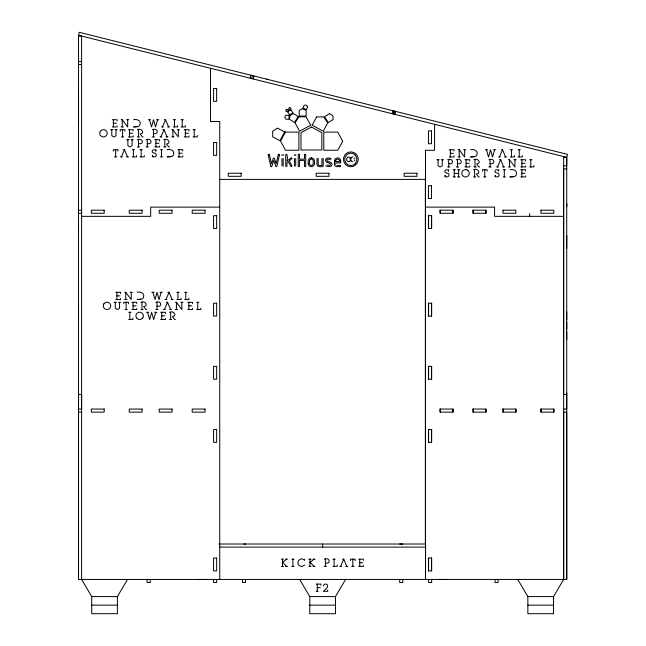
<?xml version="1.0" encoding="UTF-8"?>
<svg xmlns="http://www.w3.org/2000/svg" width="646" height="646" viewBox="0 0 646 646"><rect width="100%" height="100%" fill="white"/><g stroke="black" fill="none" stroke-linecap="round" stroke-linejoin="round"><path stroke-width="0.97" d="M517.745 579.454L527.855 596.581L527.855 613.7L553.541 613.7L553.541 596.581L563.651 579.454L563.651 412.108L566.728 412.108L566.728 579.438L78.529 579.454L78.529 36.055L81.606 36.055L81.606 579.454L91.716 596.581L91.716 613.7L117.394 613.7L117.394 596.581L127.512 579.454M78.529 122.264L78.529 114.996M78.529 112.331L78.529 105.04M78.529 102.302L78.529 94.962M281.963 158.472L281.963 166.062M283.206 166.103L283.214 158.504M294.463 166.095L294.463 158.456M322.629 547.097L322.629 544.021M323.202 166.127L323.202 158.407M334.458 160.951L334.458 164.245M434.588 124.307L434.588 150.308L425.512 150.308L425.512 207.116L494.586 207.116L494.586 216.345L563.651 216.345M452.919 412.132L452.919 409.055M452.919 213.269L452.919 210.192M485.865 412.132L485.865 409.055M485.865 213.269L485.865 210.192M515.831 412.132L515.831 409.055M553.775 412.132L553.775 409.055M566.728 393.002L566.728 409.031L563.651 409.031M566.728 339.392L566.728 332.06M566.728 329.363L566.728 322.168M566.728 319.423L566.728 312.075M566.728 248.427L566.728 235.588M566.728 579.438L566.728 157.333L78.529 35.288L79.272 32.3L567.471 154.354L566.728 157.341L566.728 165.78L563.651 165.78M78.529 394.52L81.606 394.536L81.606 409.055L78.529 409.055M295.707 166.103L295.715 158.52M295.698 155.549L295.707 154.652M294.463 154.701L294.463 155.436M330.712 164.464L329.678 165.368L327.021 165.005M268.211 154.765L269.099 154.2M326.957 160.119L327.344 159.392L328.588 159.166A3.682 3.682 0 0 1 330.308 159.643L330.453 159.724M291.96 158.545L289.295 160.846L291.927 165.812L291.338 166.652M316.968 158.383L316.96 164.286A2.487 2.487 0 0 0 319.358 166.66L322.734 166.644M321.966 158.383L321.958 165.4L319.455 165.4A1.252 1.252 0 0 1 318.212 164.205L318.203 158.391M299.445 166.208L299.461 160.402L304.46 160.402L304.484 166.24M340.692 166.208L340.692 165.844M323.468 586.019C323.501 584.291 325.762 583.459 327.054 584.452C329.379 587.141 324.655 589.62 323.396 591.316L327.716 591.316L327.716 589.951M298.234 154.547L298.234 166.24M304.484 154.547L304.46 159.15L299.461 159.15L299.445 154.58M305.687 166.24L305.687 154.564M279.46 154.854L276.819 166.442M250.188 78.198L250.939 75.219M251.682 78.578L252.425 75.59M253.175 78.949L253.918 75.962M392.082 113.68L392.825 110.692M395.061 114.423L395.812 111.435M157.624 119.72L155.533 127.004L153.522 119.72L151.535 127.004L149.46 119.72M161.145 292.299L159.061 299.582L157.051 292.299L155.064 299.582L152.981 292.299M155.743 312.284L153.659 319.56L151.649 312.284L149.662 319.56L147.587 312.284M494.602 149.759L492.51 157.043L490.5 149.759L488.513 157.043L486.438 149.759M121.335 156.881L124.508 149.694L123.176 149.694M162.404 126.915L165.57 119.72L164.245 119.72M160.878 136.904L164.044 129.717L162.711 129.717M165.933 299.494L169.099 292.299L167.766 292.299M164.399 309.482L167.572 302.288L166.24 302.288M499.382 156.946L502.548 149.759L501.223 149.759M497.46 166.934L500.626 159.748L499.301 159.748M340.603 566.364L343.769 559.17L342.445 559.17M278.329 154.386L276.213 163.68L274.267 158.076M103.917 303.814L103.57 304.444A3.585 3.585 0 0 0 103.917 307.908A3.739 3.739 0 0 0 110.078 307.908A3.601 3.601 0 0 0 110.426 304.444L110.078 303.814A3.755 3.755 0 0 0 109.077 302.821A3.747 3.747 0 0 0 103.917 303.822M299.671 579.454L309.789 596.581L309.789 613.7L335.468 613.7L335.468 596.581L345.578 579.454M354.88 160.652L354.097 159.974M273.428 158.068L271.465 163.696L269.35 154.386M304.621 565.072L301.666 566.623L299.033 565.492A3.884 3.884 0 0 1 297.943 562.787L298.016 562.012A3.884 3.884 0 0 1 299.025 560.098L300.212 559.242A3.593 3.593 0 0 1 303.329 559.355L304.613 560.445L304.613 559.161M271.74 166.498L273.839 160.499L275.955 166.515M282.464 562.545L286.59 559.161M309.918 562.545L314.045 559.161M290.999 157.995L286.961 161.016C287.599 160.402 287.64 151.842 285.718 154.701L285.774 166.353L286.889 166.377L286.961 162.59L288.277 161.613L290.805 166.345M326.496 158.488L326.682 158.375A3.036 3.036 0 0 1 327.635 158.004L329.694 158.052A4.433 4.433 0 0 1 330.905 158.545L331.204 158.779M349.801 158.585L350.762 158.068A2.156 2.156 0 0 0 347.33 157.632M354.008 158.585L354.969 158.068M276.569 166.62L276.205 166.636M137.299 126.842L133.569 126.915L138.656 126.301A3.496 3.496 0 0 0 139.972 124.702C141.587 120.818 136.75 118.67 133.569 119.712M170.835 156.808L167.104 156.881L172.191 156.267A3.496 3.496 0 0 0 173.508 154.669C175.123 150.784 170.286 148.637 167.104 149.678M474.277 156.873L470.546 156.946L475.634 156.332A3.496 3.496 0 0 0 476.95 154.733C478.565 150.849 473.728 148.701 470.546 149.743M513.627 176.859L509.896 176.931L514.983 176.31A3.496 3.496 0 0 0 516.299 174.711C517.914 170.827 513.077 168.679 509.896 169.728M140.828 299.421L137.089 299.494L142.185 298.88A3.496 3.496 0 0 0 143.501 297.281C145.108 293.397 140.271 291.249 137.089 292.291M271.506 166.628L271.07 166.595M298.605 154.176L299.05 154.176M304.855 154.176L305.3 154.176M299.033 166.636L298.605 166.628M305.3 166.628L304.872 166.628M340.248 166.636L336.857 166.652A2.495 2.495 0 0 1 334.442 164.254M308.215 163.656L308.207 160.959A3.125 3.125 0 0 1 311.291 157.89L311.485 157.907M348.993 161.621L348.783 161.621A2.14 2.14 0 0 1 347.257 161.032A2.358 2.358 0 0 1 346.724 159.522L346.7 159.223A2.414 2.414 0 0 1 347.282 157.584M78.529 61.443L81.606 61.443M78.529 64.519L81.606 64.519M112.291 119.72L117.039 119.72L117.039 120.955M121.117 119.712L122.239 119.712L127.682 127.004L127.682 119.712M126.664 119.712L128.804 119.712M148.338 119.72L150.566 119.72M156.51 119.72L158.746 119.72M173.322 119.712L175.559 119.712M181.106 119.712L183.343 119.712M113.365 123.281L116.506 123.281M112.291 126.923L117.039 126.923L117.039 125.873M121.117 126.915L123.354 126.915M161.508 126.915L163.365 126.915M167.532 126.915L169.64 126.915M173.322 126.915L177.561 126.915L177.561 125.558M181.106 126.915L185.345 126.915L185.345 125.558M110.652 129.717L112.921 129.717M114.923 129.717L117.152 129.717M128.433 129.717L133.189 129.717L133.189 130.944M137.315 129.717C141.143 127.432 145.56 133.359 140.142 133.988L142.338 136.912L143.146 136.912M152.327 129.717C157.769 127.189 159.449 135.087 153.441 133.617M171.779 129.701L172.894 129.701L178.336 136.992L178.336 129.701M177.319 129.701L179.459 129.701M184.239 129.717L188.995 129.717L188.995 130.944M193.097 129.701L195.334 129.701M129.507 133.27L132.648 133.27M185.321 133.27L188.454 133.27M121.48 136.904L123.717 136.904M128.433 136.912L133.189 136.912L133.189 135.87M137.315 136.912L139.552 136.912M152.327 136.912L154.564 136.912M159.982 136.904L161.839 136.904M165.998 136.904L168.113 136.904M171.779 136.904L174.016 136.904M184.239 136.912L188.995 136.912L188.995 135.87M193.097 136.904L197.329 136.904L197.329 135.547M126.729 139.706L128.998 139.706M131.009 139.706L133.238 139.706M137.412 139.706C142.855 137.178 144.534 145.075 138.527 143.606M146.133 139.706C151.576 137.178 153.255 145.075 147.248 143.606M154.822 139.706L159.578 139.706L159.578 140.933M163.704 139.706C167.532 137.42 171.949 143.347 166.531 143.977L168.727 146.908L169.535 146.908M155.904 143.259L159.037 143.259M137.412 146.908L139.649 146.908M146.133 146.908L148.37 146.908M154.822 146.908L159.578 146.908L159.578 145.859M163.704 146.908L165.941 146.908M132.26 149.678L134.497 149.678M140.037 149.678L142.273 149.678M160.386 149.678L162.614 149.678M177.981 149.694L182.737 149.694L182.737 150.922M449.269 149.759L454.025 149.759L454.025 150.986M458.095 149.743L459.217 149.743L464.66 157.043L464.66 149.743M463.642 149.743L465.782 149.743M485.316 149.759L487.544 149.759M493.487 149.759L495.724 149.759M510.3 149.743L512.544 149.743M518.084 149.743L520.321 149.743M179.055 153.247L182.196 153.247M450.343 153.312L453.484 153.312M114.528 156.881L116.764 156.881M120.439 156.881L122.296 156.881M126.463 156.881L128.57 156.881M132.26 156.881L136.492 156.881L136.492 155.524M140.037 156.881L144.276 156.881L144.276 155.524M160.386 156.881L162.614 156.881M177.981 156.897L182.737 156.897L182.737 155.847M449.269 156.962L454.025 156.962L454.025 155.912M458.095 156.946L460.332 156.946M498.486 156.946L500.343 156.946M504.51 156.946L506.617 156.946M510.3 156.946L514.539 156.946L514.539 155.589M518.084 156.946L522.323 156.946L522.323 155.589M563.651 157.333L566.728 157.333M436.922 159.748L439.191 159.748M441.202 159.748L443.431 159.748M447.605 159.748C453.048 157.22 454.727 165.126 448.72 163.648M456.326 159.748C461.769 157.22 463.448 165.126 457.441 163.648M465.015 159.748L469.771 159.748L469.771 160.975M473.898 159.748C477.725 157.463 482.142 163.39 476.724 164.019L478.92 166.951L479.728 166.951M488.909 159.748C494.352 157.22 496.039 165.126 490.031 163.648M508.362 159.74L509.476 159.74L514.927 167.031L514.927 159.74M513.901 159.74L516.041 159.74M520.829 159.748L525.586 159.748L525.586 160.975M529.68 159.74L531.916 159.74M466.097 163.301L469.23 163.301M521.903 163.301L525.045 163.301M447.605 166.951L449.842 166.951M456.326 166.951L458.563 166.951M465.015 166.951L469.771 166.951L469.771 165.901M473.898 166.951L476.134 166.951M488.909 166.951L491.146 166.951M496.564 166.934L498.421 166.934M502.588 166.934L504.696 166.934M508.362 166.934L510.598 166.934M520.829 166.951L525.586 166.951L525.586 165.901M529.68 166.934L533.911 166.934L533.911 165.578M566.728 168.856L563.651 168.856L563.651 394.52L566.728 394.52M453.145 169.728L455.373 169.728M457.53 169.728L459.766 169.728M473.494 169.736C477.321 167.451 481.738 173.378 476.32 174.008L478.516 176.939L479.324 176.939M503.177 169.728L505.406 169.728M520.773 169.736L525.529 169.736L525.529 170.964M521.847 173.29L524.988 173.29M454.251 173.403L458.644 173.403M453.145 176.931L455.373 176.931M457.53 176.931L459.766 176.931M473.494 176.939L475.731 176.939M483.66 176.931L485.897 176.931M503.177 176.931L505.406 176.931M520.773 176.939L525.529 176.939L525.529 175.89M219.737 179.394L425.512 179.394M219.737 207.116L150.671 207.116L150.671 216.345L81.606 216.345M78.529 210.192L81.606 210.192M78.529 213.269L81.606 213.269M115.812 292.299L120.568 292.299L120.568 293.534M124.646 292.291L125.76 292.291L131.211 299.582L131.211 292.291M130.185 292.291L132.325 292.291M151.867 292.299L154.095 292.299M160.038 292.299L162.275 292.299M176.851 292.291L179.087 292.291M184.635 292.291L186.872 292.291M116.894 295.86L120.027 295.86M124.646 299.494L126.882 299.494M165.029 299.494L166.886 299.494M171.053 299.494L173.16 299.494M176.851 299.494L181.082 299.494L181.082 298.137M184.635 299.494L188.866 299.494L188.866 298.137M115.812 299.502L120.568 299.502L120.568 298.452M114.172 302.288L116.441 302.288M118.452 302.288L120.681 302.288M131.954 302.288L136.71 302.288L136.71 303.523M140.836 302.288C144.664 300.01 149.089 305.938 143.662 306.567L145.859 309.491L146.674 309.491M155.847 302.288C161.298 299.768 162.978 307.666 156.97 306.196M175.3 302.28L176.423 302.28L181.865 309.571L181.865 302.28M180.848 302.28L182.98 302.28M187.768 302.288L192.524 302.288L192.524 303.523M196.618 302.28L198.855 302.28M133.036 305.849L136.169 305.849M188.85 305.849L191.983 305.849M125.001 309.482L127.238 309.482M131.954 309.491L136.71 309.491L136.71 308.449M140.836 309.491L143.073 309.491M155.847 309.491L158.092 309.491M163.503 309.482L165.36 309.482M169.527 309.482L171.634 309.482M175.3 309.482L177.537 309.482M187.768 309.491L192.524 309.491L192.524 308.449M196.618 309.482L200.858 309.482L200.858 308.126M128.683 312.268L130.92 312.268M146.464 312.284L148.693 312.284M154.636 312.284L156.873 312.284M160.668 312.284L165.424 312.284L165.424 313.512M169.551 312.284C173.386 309.999 177.803 315.926 172.377 316.556L174.573 319.479L175.389 319.479M161.75 315.837L164.883 315.837M128.683 319.471L132.923 319.471L132.923 318.115M160.668 319.479L165.424 319.479L165.424 318.438M169.551 319.479L171.788 319.479M78.529 412.132L81.606 412.132M218.921 544.021L425.577 544.021L425.512 579.454L425.512 150.308M244.018 544.021L245.553 544.021M399.696 544.021L402.773 544.021M219.737 547.097L425.512 547.097M281.357 559.161L283.586 559.161M285.589 559.161L287.623 559.161M291.782 559.161L294.011 559.161M308.804 559.161L311.033 559.161M313.044 559.161L315.07 559.161M324.268 559.17C329.718 556.642 331.398 564.547 325.39 563.078M332.965 559.161L335.201 559.161M358.659 559.17L363.407 559.17L363.407 560.397M359.733 562.723L362.874 562.723M281.357 566.364L283.586 566.364M285.532 566.364L287.527 566.364M291.782 566.364L294.011 566.364M308.804 566.364L311.033 566.364M312.979 566.364L314.982 566.364M324.268 566.372L326.513 566.372M332.965 566.364L337.196 566.364L337.196 565M339.707 566.364L341.564 566.364M345.731 566.364L347.839 566.364M351.699 566.364L353.943 566.364M358.659 566.372L363.407 566.372L363.407 565.323M197.692 579.462L206.308 579.454M438.941 579.454L447.565 579.462M316.169 584.097L320.925 584.097L320.925 585.341M317.251 587.658L320.384 587.658M316.169 591.3L318.171 591.3M91.716 596.581L117.394 596.581M309.789 596.581L335.468 596.581M527.855 596.581L553.541 596.581M91.716 605.14L117.394 605.14M309.789 605.14L335.468 605.14M527.855 605.14L553.541 605.14M336.881 165.4L340.297 165.424M278.854 154.152L279.46 154.765M291.362 157.907L291.96 158.504M266.507 79.111L268.001 79.482M326.9 162.033L330.227 163.64M327.417 160.902L330.768 162.517A2.204 2.204 0 0 1 332.004 164.367L331.955 164.577A1.986 1.986 0 0 1 331.091 166.184A2.939 2.939 0 0 1 330.219 166.515L326.876 166.321A4.748 4.748 0 0 1 326.077 165.974L325.818 165.756M349.866 159.974L350.786 160.466A2.269 2.269 0 0 1 349.001 161.678M495.191 176.092C496.548 178.102 500.335 176.318 498.841 174.04A1.817 1.817 0 0 0 497.824 173.314L495.539 172.595A1.365 1.365 0 0 1 495.03 171.812C494.481 169.656 498.001 168.905 498.736 170.835M445.094 176.092C446.451 178.102 450.238 176.318 448.744 174.04A1.817 1.817 0 0 0 447.726 173.314L445.441 172.595A1.365 1.365 0 0 1 444.933 171.812C444.383 169.656 447.904 168.905 448.639 170.835M152.399 156.049C153.756 158.06 157.543 156.275 156.049 153.998A1.817 1.817 0 0 0 155.032 153.272L152.747 152.553A1.365 1.365 0 0 1 152.238 151.762C151.689 149.606 155.21 148.863 155.944 150.793M310.266 562.545L314.045 566.364M282.811 562.545L286.59 566.364M270.876 166.458L268.235 154.919M502.548 149.759L505.576 156.946M500.626 159.748L503.654 166.934M165.57 119.72L168.598 126.915M164.044 129.717L167.072 136.904M343.769 559.17L346.797 566.364M124.508 149.694L127.528 156.881M169.099 292.299L172.127 299.494M167.572 302.288L170.592 309.482M495.579 176.463L495.191 175.429L495.191 176.939M445.482 176.463L445.094 175.429L445.094 176.939M152.787 156.421L152.399 155.387L152.399 156.897M335.71 164.213L335.71 162.905L340.708 162.905L340.708 160.943M283.198 154.628L283.206 155.508M281.971 154.669L281.971 155.549M566.817 203.587L566.817 206.663M563.651 156.566L563.651 579.454M541.09 409.055L541.09 412.132M530.794 159.74L530.794 166.934M529.663 213.535L529.663 216.612M521.903 159.748L521.903 166.951M521.847 169.736L521.847 176.939M519.206 149.743L519.206 156.946M511.422 149.743L511.422 156.946M509.476 159.74L509.476 166.934M504.3 169.728L504.3 176.931M503.145 409.055L503.145 412.132M498.736 169.745L498.736 171.174M498.123 579.454L498.123 582.53L495.046 582.53L495.046 579.454M490.031 159.748L490.031 166.951M487.108 171.166L487.108 169.728L482.441 169.728L482.441 171.166M484.766 169.728L484.766 176.931M475.012 159.748L475.012 166.951M474.608 169.736L474.608 176.939M473.179 210.192L473.179 213.269M473.179 409.055L473.179 412.132M466.097 159.748L466.097 166.951M459.217 149.743L459.217 156.946M458.644 169.728L458.644 176.931M457.441 159.748L457.441 166.951M454.251 169.728L454.251 176.931M450.343 149.759L450.343 156.962M448.72 159.748L448.72 166.951M448.639 169.745L448.639 171.174M442.316 159.748L442.252 165.796L440.087 166.991L438.085 165.772L438.036 159.748M440.233 210.192L440.233 213.269M440.233 409.055L440.233 412.132M431.665 579.454L431.665 582.53L428.589 582.53L428.589 579.454M431.512 215.675L431.512 228.514M431.512 303.232L431.512 316.072M431.512 366.355L431.512 379.194M431.512 429.477L431.512 442.324M431.512 558.055L431.512 570.894M428.589 215.675L428.589 228.514M428.589 303.232L428.589 316.072M428.589 366.355L428.589 379.194M428.589 429.477L428.589 442.324M428.589 558.055L428.589 570.894M425.359 179.338L425.359 544.021M402.773 579.454L402.773 582.53L399.696 582.53L399.696 579.454M359.733 559.17L359.733 566.372M355.147 560.599L355.147 559.161L350.487 559.161L350.487 560.599M352.813 559.161L352.813 566.364M334.079 559.161L334.079 566.364M325.39 559.17L325.39 566.372M317.251 584.097L317.251 591.3M309.918 559.161L309.918 566.364M292.904 559.161L292.904 566.364M282.464 559.161L282.464 566.364M245.553 579.454L245.553 582.53L242.476 582.53L242.476 579.454M219.737 579.454L219.737 121.529L210.507 121.529L210.507 68.282M216.66 579.454L216.66 582.53L213.584 582.53L213.584 579.454M197.741 302.28L197.741 309.482M194.212 129.701L194.212 136.904M188.85 302.288L188.85 309.491M185.749 292.291L185.749 299.494M185.321 129.717L185.321 136.912M182.229 119.712L182.229 126.915M179.055 149.694L179.055 156.897M177.965 292.291L177.965 299.494M176.423 302.28L176.423 309.482M174.444 119.712L174.444 126.915M172.894 129.701L172.894 136.904M170.673 312.284L170.673 319.479M164.827 139.706L164.827 146.908M161.75 312.284L161.75 319.479M161.508 149.678L161.508 156.881M156.97 302.288L156.97 309.491M155.944 149.702L155.944 151.132M155.904 139.706L155.904 146.908M153.441 129.717L153.441 136.912M150.211 579.454L150.211 582.53L147.135 582.53L147.135 579.454M147.248 139.706L147.248 146.908M141.959 302.288L141.959 309.491M141.159 149.678L141.159 156.881M138.527 139.706L138.527 146.908M138.43 129.717L138.43 136.912M133.375 149.678L133.375 156.881M133.036 302.288L133.036 309.491M132.123 139.706L132.059 145.754L129.903 146.949L127.892 145.721L127.843 139.706M129.806 312.268L129.806 319.471M129.507 129.717L129.507 136.912M128.449 303.717L128.449 302.28L123.782 302.28L123.782 303.717M126.115 302.28L126.115 309.482M125.76 292.291L125.76 299.494M124.928 131.138L124.928 129.701L120.261 129.701L120.261 131.138M122.587 129.701L122.587 136.904M122.239 119.712L122.239 126.915M119.567 302.288L119.502 308.336L117.338 309.531L115.335 308.312L115.287 302.288M117.976 151.124L117.976 149.678L113.308 149.678L113.308 151.124M116.894 292.299L116.894 299.502M116.046 129.717L115.973 135.765L113.817 136.952L111.806 135.733L111.758 129.717M115.634 149.678L115.634 156.881M113.365 119.72L113.365 126.923M78.529 226.245L78.529 229.322M78.529 304.734L78.529 317.582M78.529 393.002L78.529 579.454M142.718 317.897A3.739 3.739 0 0 1 136.581 317.913M142.718 317.905A3.601 3.601 0 0 0 143.065 314.432L142.718 313.811A3.747 3.747 0 0 0 136.556 313.811L136.209 314.432A3.585 3.585 0 0 0 136.556 317.897M466.283 169.712A3.747 3.747 0 0 0 462.455 171.263L462.108 171.884A3.585 3.585 0 0 0 462.455 175.357A3.739 3.739 0 0 0 468.616 175.357A3.585 3.585 0 0 0 468.964 171.893L468.616 171.263A3.755 3.755 0 0 0 467.607 170.269M466.291 169.567A3.739 3.739 0 0 1 467.631 170.132M334.45 160.943A3.133 3.133 0 0 1 337.583 157.89A3.133 3.133 0 0 1 340.725 160.943M311.291 157.89A3.125 3.125 0 0 1 314.449 160.894L314.457 163.591A3.125 3.125 0 0 1 311.38 166.66A3.125 3.125 0 0 1 308.231 163.656M326.884 162.073A2.229 2.229 0 0 1 325.665 160.103M325.697 160.087A1.986 1.986 0 0 1 326.48 158.472M355.114 155.088A6.202 6.202 0 0 1 355.098 163.68M352.918 161.791A2.309 2.309 0 0 1 350.875 159.328A2.293 2.293 0 0 1 353.031 156.841M355.195 163.785A6.145 6.145 0 0 1 346.531 163.624A6.145 6.145 0 0 1 346.652 154.959A5.887 5.887 0 0 1 355.163 155.04M335.71 160.983L335.71 161.653L339.457 161.653L339.457 160.983A1.881 1.881 0 0 0 337.583 159.15A1.881 1.881 0 0 0 335.702 160.983M440.071 409.055L440.071 412.132L453.072 412.132L453.072 409.055L440.071 409.055M440.071 210.192L440.071 213.269L453.072 213.269L453.072 210.192L440.071 210.192M473.025 409.055L473.025 412.132L486.026 412.132L486.026 409.055L473.025 409.055M473.025 210.192L473.025 213.269L486.026 213.269L486.026 210.192L473.025 210.192M502.992 409.055L502.992 412.132L515.984 412.132L515.984 409.055L502.992 409.055M502.992 210.192L502.992 213.269L515.831 213.269L515.831 210.192L502.992 210.192M540.928 409.055L540.928 412.132L553.929 412.132L553.929 409.055L540.928 409.055M540.928 210.192L540.928 213.269L553.775 213.269L553.775 210.192L540.928 210.192M309.458 160.935L309.458 163.551A1.873 1.873 0 0 0 311.307 165.4A1.873 1.873 0 0 0 313.221 163.616L313.205 160.975A1.873 1.873 0 0 0 311.348 159.15A1.873 1.873 0 0 0 309.458 160.935M286.033 109.933L285.992 111.12L287.397 111.936L288.326 110.086L287.026 109.336L286.033 109.933M289.876 115.634L289.642 119.373L294.463 122.433L298.169 116.587L293.349 113.526L289.876 115.634M289.15 115.481L288.819 119.349L285.621 119.066L284.749 117.023L285.952 115.206L289.15 115.481M394.318 111.064L393.575 114.051L394.318 111.064M307.682 106.913L306.357 109.691L302.942 107.825L304.177 105.25L306.398 105.145L307.682 106.913M284.652 131.978L279.928 140.715L272.733 136.831L272.701 131.235L277.457 128.094L284.652 131.978M285.427 132.107L280.525 141.062L285.427 150.235L298.896 150.235L298.896 132.107L285.427 132.107M342.703 141.28L337.801 150.235L323.783 150.235L323.783 132.107L337.801 132.107L342.703 141.28M316.661 116.91L312.123 125.162L323.186 131.219L327.716 122.982L323.759 116.918L316.661 116.91M100.388 131.243L100.041 131.865A3.585 3.585 0 0 0 100.388 135.329A3.739 3.739 0 0 0 106.558 135.329A3.585 3.585 0 0 0 107.196 133.286A3.601 3.601 0 0 0 106.897 131.865L106.558 131.243A3.747 3.747 0 0 0 100.388 131.243M289.028 110.603L287.987 112.38L289.57 114.867L292.929 112.921L291.273 110.313L289.028 110.603M298.936 116.805L295.028 122.893L299.631 131.146L310.75 125.203L306.043 116.748L298.936 116.805M289.715 107.567L288.746 108.253L288.932 109.691L290.999 109.578L290.797 107.995L289.715 107.567M329.355 113.68L324.55 116.773L328.305 122.587L333.11 119.494L332.827 115.61L329.355 113.68M302.368 108.657L299.235 110.329L299.235 116.038L306.164 116.038L306.164 110.458L302.368 108.657M311.469 127.028L300.996 132.632L300.996 150.009L321.837 150.009L321.837 132.696L311.469 127.028M216.66 88.486L213.584 88.486L213.584 101.325L216.66 101.325L216.66 88.486M431.512 130.888L428.435 130.888L428.435 143.727L431.512 143.727L431.512 130.888M216.66 142.5L213.584 142.5L213.584 155.339L216.66 155.339L216.66 142.5M241.144 173.241L228.304 173.241L228.304 176.318L241.144 176.318L241.144 173.241M328.967 173.241L316.128 173.241L316.128 176.318L328.967 176.318L328.967 173.241M416.953 173.241L404.113 173.241L404.113 176.318L416.953 176.318L416.953 173.241M431.512 185.709L428.435 185.709L428.435 198.548L431.512 198.548L431.512 185.709M104.168 210.192L91.328 210.192L91.328 213.269L104.168 213.269L104.168 210.192M142.112 210.192L129.265 210.192L129.265 213.269L142.112 213.269L142.112 210.192M172.07 210.192L159.231 210.192L159.231 213.269L172.07 213.269L172.07 210.192M205.024 210.192L192.185 210.192L192.185 213.269L205.024 213.269L205.024 210.192M216.66 215.675L213.584 215.675L213.584 228.514L216.66 228.514L216.66 215.675M431.665 215.675L428.435 215.675L428.435 228.514L431.665 228.514L431.665 215.675M216.66 303.232L213.584 303.232L213.584 316.072L216.66 316.072L216.66 303.232M431.665 303.232L428.435 303.232L428.435 316.072L431.665 316.072L431.665 303.232M216.66 366.355L213.584 366.355L213.584 379.194L216.66 379.194L216.66 366.355M431.665 366.355L428.435 366.355L428.435 379.194L431.665 379.194L431.665 366.355M104.168 409.055L91.328 409.055L91.328 412.132L104.168 412.132L104.168 409.055M142.112 409.055L129.265 409.055L129.265 412.132L142.112 412.132L142.112 409.055M172.07 409.055L159.231 409.055L159.231 412.132L172.07 412.132L172.07 409.055M205.024 409.055L192.185 409.055L192.185 412.132L205.024 412.132L205.024 409.055M216.66 429.477L213.584 429.477L213.584 442.324L216.66 442.324L216.66 429.477M431.665 429.477L428.435 429.477L428.435 442.324L431.665 442.324L431.665 429.477M216.66 558.055L213.584 558.055L213.584 570.894L216.66 570.894L216.66 558.055M431.665 558.055L428.435 558.055L428.435 570.894L431.665 570.894L431.665 558.055M345.82 164.706L345.618 164.504A7.421 7.421 0 0 1 348.848 152.165A7.421 7.421 0 0 1 358.046 161.072A7.421 7.421 0 0 1 345.78 164.754"/></g></svg>
